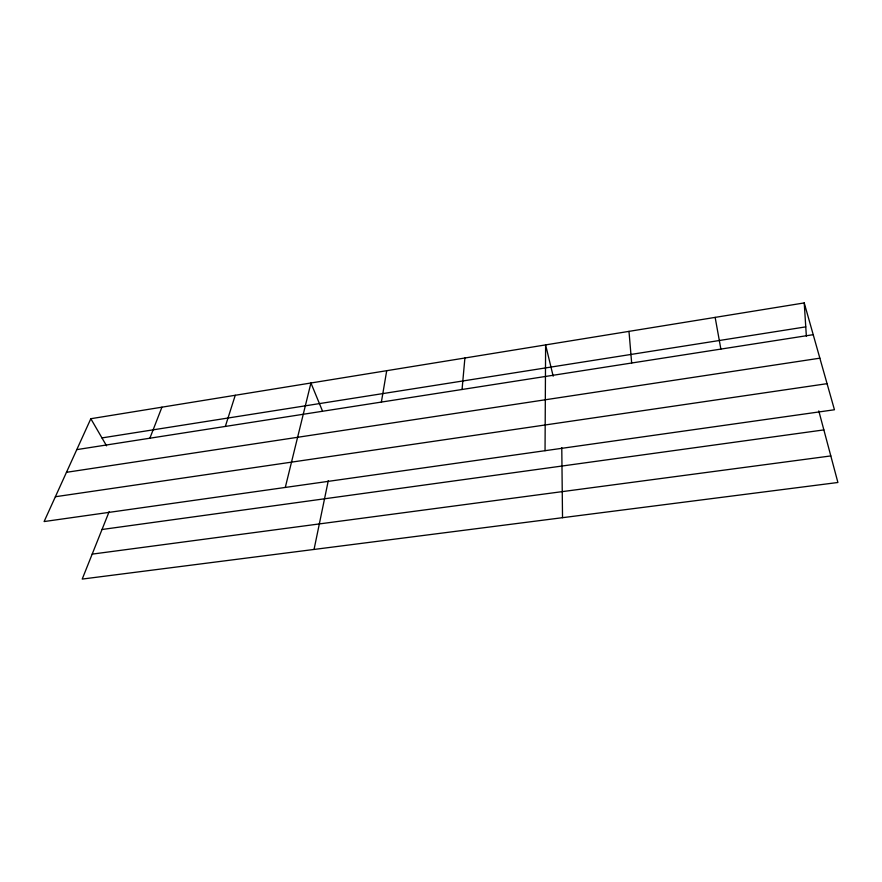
<?xml version="1.0" encoding="UTF-8"?>
<svg xmlns="http://www.w3.org/2000/svg" width="882" height="882" viewBox="0 0 882 882"><rect width="100%" height="100%" fill="white"/><g stroke="black" fill="none" stroke-linecap="round" stroke-linejoin="round"><path stroke-width="1.32" d="M545.043 450.691L545.616 344.895L553.179 376.195M462.058 389.491L464.902 357.993M381.377 402.082L386.713 370.683M314.047 549.442L328.291 480.646M285.294 487.437L310.938 382.986L322.426 410.88M225.329 426.436L235.262 395.268M149.874 438.211L161.935 407.175M109.136 511.681L82.213 579.077L837.9 482.487L818.794 410.913M90.824 418.718L44.1 521.56L834.449 409.755L804.23 302.923L90.824 418.718L106.557 445.829M101.959 437.913L805.762 326.869M76.778 449.622L813.215 334.675M66.47 472.311L819.863 358.18M55.368 496.742L827.062 383.67M102.014 529.498L823.865 429.898M92.18 554.128L830.811 455.928M715.148 317.377L720.87 349.085M628.987 331.367L631.666 363.009M804.23 302.923L806.357 336.163M561.779 447.593L562.529 517.69"/></g></svg>
